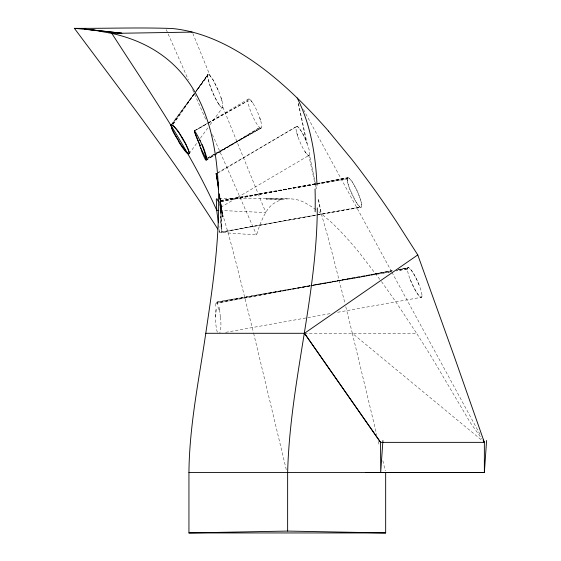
<?xml version="1.0" encoding="UTF-8"?>
<svg xmlns="http://www.w3.org/2000/svg" width="561" height="561" viewBox="0 0 561 561"><rect width="100%" height="100%" fill="white"/><g stroke="black" fill="none" stroke-linecap="round" stroke-linejoin="round"><path stroke-width="0.42" stroke-dasharray="2.81 2.1" d="M315.366 184.331L219.758 200.614L221.343 231.083M421.984 295.605L421.97 296.131A16.038 3.001 66.3 0 1 421.045 297.323L418.815 295.514A17.882 3.345 66.3 0 1 415.792 291.124L410.631 280.612A15.056 2.819 66.3 0 1 407.559 268.319M407.482 269.357L407.503 268.831A16.052 3.008 66.3 0 1 408.429 267.646L410.533 269.301A17.714 3.317 66.3 0 1 414.369 275.03L415.757 277.611A16.585 3.107 66.3 0 1 418.485 283.48L419.663 286.447M221.378 98.792A21.437 4.011 66.3 0 0 219.232 92.754A20.855 3.906 66.3 0 0 218.488 90.917L213.664 80.812L209.456 74.725A13.422 2.51 66.3 0 0 208.117 74.101L207.682 76.864L209.267 83.365A21.22 3.976 66.3 0 0 213.25 93.694A19.866 3.717 66.3 0 0 215.943 99.276L218.299 103.42A15.561 2.91 66.3 0 0 219.428 105.117L219.772 105.58M218.243 90.328L213.201 79.992L209.05 74.389A13.373 2.503 66.3 0 0 207.998 74.157L207.633 76.408L208.755 81.682A21.023 3.934 66.3 0 0 213.257 93.694A18.317 3.429 66.3 0 0 218.965 104.5M219.814 200.936L221.118 217.998M218.986 231.062L219.807 232.401L256.559 234.947L260.101 224.084L263.768 216.083A835.715 156.463 66.3 0 1 265.83 212.577C273.824 196.785 294.7 195.27 308.164 204.723A480.784 90.012 66.3 0 1 316.152 209.786M347.315 178.377L347.694 177.739A16.732 3.135 66.3 0 1 349.23 178.251L350.274 179.303A17.714 3.317 66.3 0 1 354.11 185.032L355.499 187.612A16.585 3.107 66.3 0 1 358.227 193.475L359.405 196.448A15.035 2.812 66.3 0 1 361.635 206.581L361.263 207.219A16.725 3.135 66.3 0 1 359.727 206.714L358.682 205.656A17.714 3.317 66.3 0 1 354.84 199.926L353.458 197.346A16.627 3.114 66.3 0 1 351.396 193.033L350.373 190.614A15.196 2.847 66.3 0 1 347.287 178.251M407.574 268.375L407.952 267.737A16.732 3.135 66.3 0 1 409.488 268.249L410.659 269.448A17.868 3.345 66.3 0 1 413.674 273.838L415.329 276.79A16.676 3.121 66.3 0 1 417.812 281.931L418.843 284.35A15.056 2.819 66.3 0 1 421.907 296.636M421.9 296.58L421.514 297.218A16.725 3.135 66.3 0 1 419.986 296.713L418.934 295.661A17.714 3.317 66.3 0 1 415.098 289.932L413.716 287.344A16.627 3.114 66.3 0 1 411.655 283.032L409.81 278.508M196.588 90.714L208.117 74.101L196.567 90.623M194.562 93.498L172.472 125.103L194.576 93.575M194.457 93.168L171.638 124.703L194.751 93.252M196.483 90.363L207.64 74.95M189.162 153.693L196.848 143.083M200.431 138.132L208.11 127.522M210.158 124.689L222.444 107.712M195.263 92.551L207.598 75.784L195.102 92.621M171.147 124.9L194.576 93.322M206.672 159.976L259.736 127.557L206.721 159.541L260.935 128.118A16.879 3.163 66.2 0 0 260.907 121.555M207.409 123.308L194.737 130.818L207.654 123.525M208.159 122.866L248.418 99.016M217.149 173.58L296.671 126.372M217.773 172.62L296.166 126.807M208.412 123.097L247.934 100.777L207.935 123.104M260.935 128.118L206.56 158.553L261.223 128.013M194.344 130.692L207.177 123.525M315.296 183.826L219.758 201.869L347.469 177.991L219.744 200.936L315.366 184.415M316.152 183.664L348.002 177.648M310.254 285.851L216.553 303.256L309.553 286.096M311.117 285.689L392.784 270.521M397.938 269.56L408.261 267.646M313.003 285.465L392.223 270.844M398.254 269.736L407.728 267.99L398.268 269.687M221.623 232.275L360.19 207.051L221.497 231.981L316.194 215.235M309.735 285.584L216.904 302.253L310.044 285.956M313.171 284.967L392.251 270.767M225.697 332.336L331.635 313.361M337.666 312.281L421.213 297.316M317.049 215.08L360.954 207.318M310.906 285.808L391.108 271.776L311.096 285.598M316.222 184.267L347.238 178.91L316.229 184.183M217.282 301.846L310.233 285.752M219.12 198.671L265.479 198.748L282.555 199.323L266.138 198.966L289.806 198.692M266.138 198.966L286.061 198.748M304.469 333.304L416.599 333.29A609.716 114.149 66.3 0 1 433.197 359.776L470.342 422.699L481.857 438.849M219.814 210.431L265.83 212.577L222.864 107.095L222.92 105.419M260.585 128.062A15.89 2.973 66.3 0 1 257.541 124.998L256.91 124.065A15.063 2.819 66.3 0 1 254.245 119.402L252.864 116.576A15.813 2.959 66.3 0 1 249.904 109.269L248.733 105.475A16.879 3.156 66.2 0 1 248.712 98.911L250.409 99.935L252.731 102.965A15.056 2.826 66.3 0 1 256.096 109.002L256.777 110.454A15.813 2.952 66.3 0 1 259.736 117.768L260.907 121.562M296.916 126.372L297.309 126.498A15.715 2.945 66.3 0 1 301.285 131.246A15.07 2.819 66.3 0 1 304.756 137.789L306.117 140.902A15.764 2.952 66.3 0 1 307.084 143.336A16.662 3.121 66.3 0 1 309.518 155.025L316.306 188.3M345.793 306.755L352.329 333.283L482.46 440.792M318.95 211.834A480.784 90.012 66.3 0 1 321.243 213.608L331.369 222.352A455.848 85.342 66.3 0 1 359.033 252.331L381.024 280.914M381.508 281.573L396.368 302.667L416.599 333.29M218.951 104.423L220.052 105.945A13.695 2.567 66.3 0 0 222.682 107.544L222.696 103.848M252.731 102.965L252.106 102.039A15.715 2.945 66.3 0 0 250.409 99.935M296.65 132.501L297.828 136.428A15.792 2.959 66.3 0 0 300.205 142.515L301.552 145.425A15.035 2.812 66.3 0 0 304.854 151.386L306.061 153.125A15.996 2.994 66.3 0 0 308.852 155.565L309.16 155.516A16.69 3.121 66.3 0 0 309.546 155.074L221.322 206.96L220.305 199.961M304.84 151.365L305.457 152.283A15.911 2.98 66.3 0 0 308.852 155.558L316.109 188.924M303.445 109.472L391.494 271.482M391.908 272.246L481.015 436.206M166.217 29.572L188.3 79.774M192.647 89.662L206.034 120.089M212.395 134.542L256.559 234.947M298.473 103.701L307.084 143.336L304.791 137.88A15.428 2.889 66.3 0 0 297.449 126.618L297.021 126.393A16.872 3.156 66.3 0 0 296.699 132.669M192.858 33.443L209.828 75.097M219.491 204.288C232.976 246.384 242.513 289.63 253.425 332.442M259.743 117.768L260.577 120.363M297.863 136.54L296.692 132.655M220.992 97.607L222.282 101.976M318.311 199.506L321.25 213.615L326.614 232.31A366.382 7.524 77.2 0 1 333.578 258.488L344.966 303.403M221.714 99.893L222.507 102.936M220.066 205.866L222.934 217.051L219.905 198.054M352.329 333.283L376.726 434.761M253.635 333.276L286.573 470.875M347.624 182.227A14.986 2.805 66.3 0 0 349.552 188.51L355.534 201.126A17.882 3.345 66.3 0 0 358.556 205.515L360.786 207.318A16.038 3.001 66.3 0 0 361.712 206.125L361.726 205.599A15.056 2.819 66.3 0 0 358.577 194.351L357.553 191.932A16.676 3.121 66.3 0 0 355.071 186.792L353.416 183.84A17.868 3.345 66.3 0 0 350.401 179.45L348.171 177.641A16.052 3.008 66.3 0 0 347.245 178.833L347.224 179.359A14.93 2.798 66.3 0 0 347.455 181.406L347.834 183.11M382.868 460.707L385.267 470.875M378.303 441.409L379.096 444.74M298.298 103.322L306.117 140.902M222.514 102.951L222.689 103.834M318.536 199.597L321.25 213.615M220.263 200.312L222.934 217.051L220.164 199.695M219.905 198.061L219.449 195.158L221.49 214.295L219.512 192.963M221.195 206.139L221.125 205.677M219.807 232.401L218.811 225.795M219.491 194.835L220.249 199.877L221.651 227.584M219.498 309.882L219.197 307.947A15.715 1.473 84.6 0 0 218.783 305.647M219.442 193.938L220.249 199.877L219.274 192.479M220.045 314.202L220.347 317.295M221.048 203.973A18.373 0.393 82.1 0 1 221.371 207.311M220.536 317.281A16.024 3.268 84.1 0 1 219.779 332.764M219.519 309.651A15.785 1.711 85 0 1 220.087 314.09M215.648 306.243A15.771 1.613 85.2 0 1 218.432 309.553M216.132 309.062A16.269 1.893 -89.4 0 0 215.719 318.164A16.297 1.935 -89.5 0 1 216.104 308.887M217.395 332.245A15.547 2.945 89.6 0 1 215.585 318.185M221.202 227.626A15.946 0.358 87.4 0 1 220.599 216.469M221.63 230.809A15.701 0.582 87.2 0 1 221.364 232.114M221.174 218.131A15.729 0.547 85.6 0 1 221.735 232.289M222.871 107.116A13.815 2.588 66.3 0 1 219.772 105.594M248.712 98.911A16.192 3.029 66.2 0 1 249.911 99.472M407.496 268.908L396.283 270.872L407.496 268.908"/><path stroke-width="0.84" d="M217.766 229.056C173.854 159.485 123.497 94.269 74.41 28.345L93.989 30.168L111.828 33.401C248.158 63.877 220.887 231.209 205.775 333.29C199.029 379.531 189.352 425.666 188.945 472.565L188.945 532.943L287.632 531.071L287.639 472.572C289.932 383.64 316.832 297.127 317.309 207.97M382.925 440.483L380.695 472.586L380.582 442.37L304.469 333.304L205.775 333.29M486.59 440.476L484.367 472.579L365.891 472.572M328.515 131.127L352.126 159.78A650.024 121.695 66.3 0 1 358.788 168.412L368.984 182.073A556.358 104.157 66.3 0 1 396.83 222.17L417.777 254.932L304.469 333.304L380.582 442.37L484.367 442.363L484.367 472.579L188.945 472.565M194.344 130.692L194.506 130.678A16.122 0.764 66.1 0 0 200.284 145.636M192.114 32.103L111.828 33.401C148.819 91.029 188.601 147.592 216.742 210.291A808.583 16.599 77.2 0 0 217.128 213.559L218.369 222.759M74.41 28.345C106.927 28.513 139.507 27.349 172.003 28.492C179.492 29.207 186.904 30.617 194.162 32.594C206.448 35.939 218.25 40.89 229.484 46.851C260.963 63.716 288.003 87.712 312.491 113.448A790.968 148.111 66.3 0 1 328.501 131.064M403.254 472.586L402.048 472.579M188.945 532.943L385.666 532.95L385.666 472.572M287.632 531.071L385.666 532.95M218.278 210.361L216.742 210.291L216.294 199.001L216.897 198.762L218.425 201.595M84.423 29.074L121.863 33.225L89.262 29.579M187.002 152.48C192.718 157.578 185.467 143.609 184.871 142.676C180.915 136.765 177.662 127.719 171.147 124.9A15.189 2.447 57.4 0 0 171.035 125.727M173.707 126.169L177.592 130.895M178.714 141.281C175.993 136.078 171.336 130.825 171.217 124.801A14.551 2.328 57.9 0 1 173.791 126.351M483.112 440.055L484.367 442.363L454.347 356.775L417.777 254.932M297.183 97.951C310.843 124.907 315.647 155.348 316.993 185.263M199.688 145.811L206.623 159.99L206.399 157.872M200.642 147.957L200.964 148.658M199.996 140.208L203.762 149.584L206.56 158.588M217.345 179.282L216.237 173.461L218.51 186.96M218.517 189.127L216.223 173.454L216.434 175.411M200.074 145.692A16.115 0.989 66.1 0 1 194.436 130.881M195.025 131.562A15.491 1.473 66.3 0 1 200.039 140.748M205.452 157.22A15.617 0.947 69.5 0 1 201.126 149.829M177.556 130.713A17.728 3.022 59 0 1 182.381 138.125M182.5 138.083A18.604 3.015 58.9 0 1 186.589 145.636M186.357 145.425A16.711 2.321 59.3 0 1 189.345 153.314M189.134 152.985A14.663 1.992 59.3 0 1 187.143 152.732M187.647 153.7A16.528 2.51 59 0 1 178.51 141.386M178.917 141.063A17.636 2.503 57.6 0 1 171.14 126.001M185.34 150.446A17.047 2.146 57.4 0 1 178.791 141.232M187.101 152.662A15.35 2.006 57.7 0 1 185.586 150.979M202.198 144.514A16.318 1.697 68 0 1 206.764 158.679M206.7 158.931A15.89 0.989 70 0 1 206.602 159.927M315.044 189.022A347.525 88.393 -73.9 0 1 315.128 211.785M217.409 179.38A17.384 0.589 82.2 0 1 218.524 186.778"/></g></svg>
